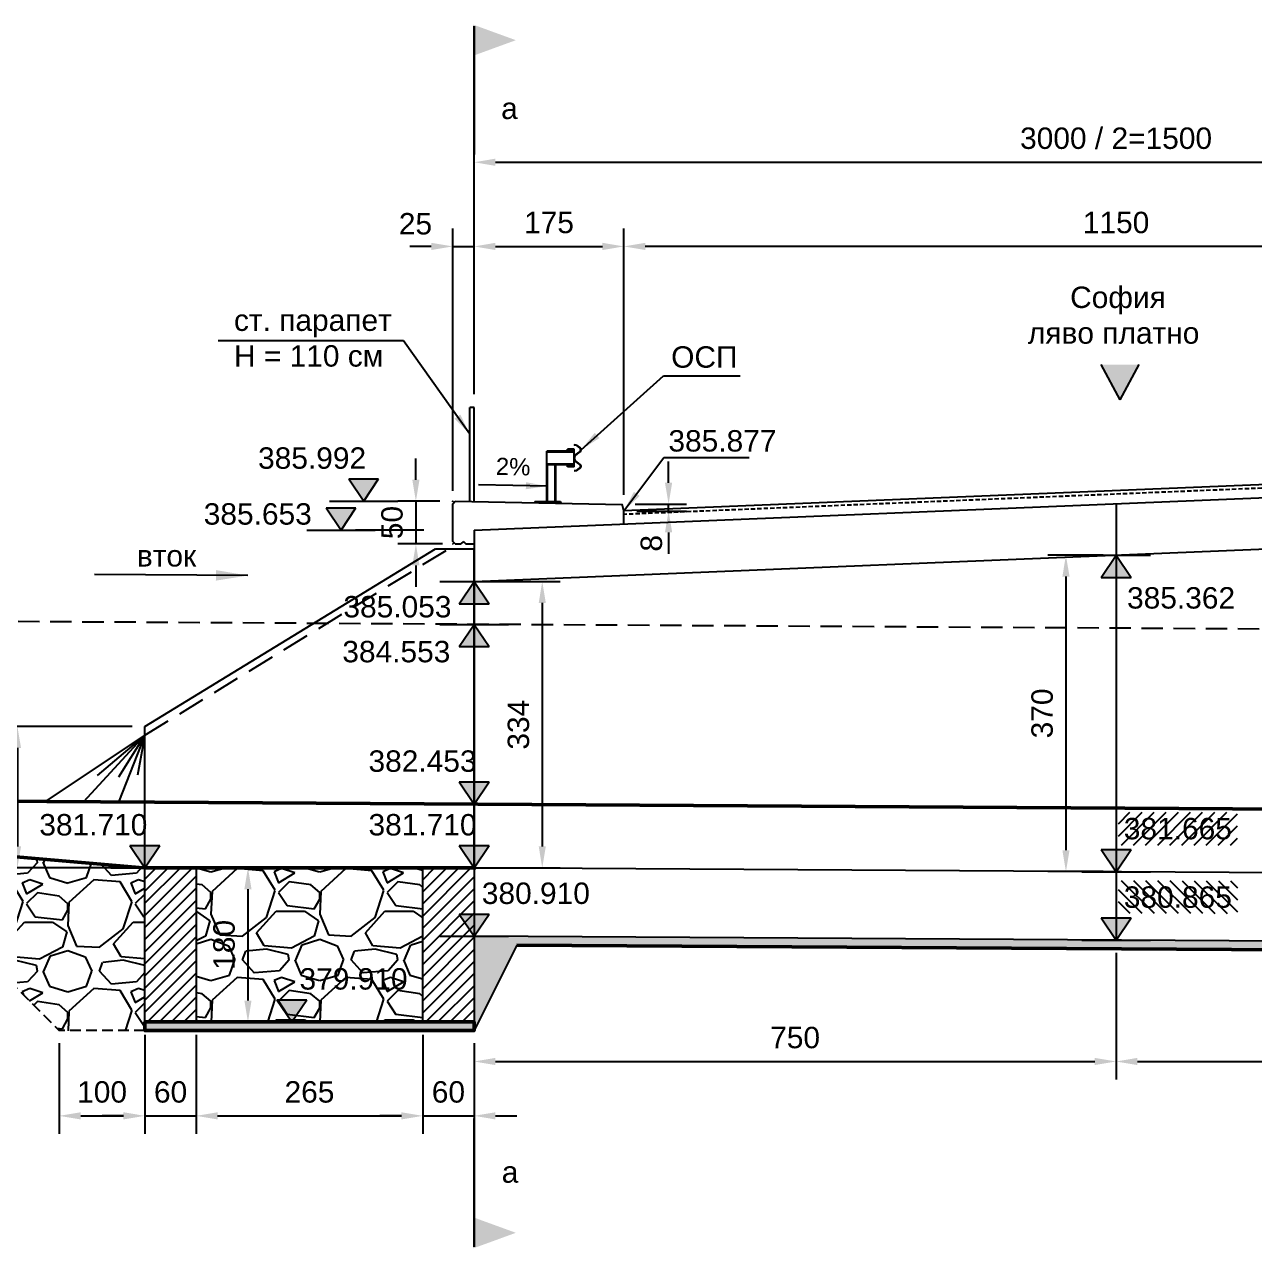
# Model space of a CAD drawing. Header units: centimetres. Extents: x 8495135 to 959133560, y 4530079 to 463453963.
# Drawn here: x 958968247 to 958969684, y 463414596 to 463416025 of the extents above; entities that cross this region are included whole.
import ezdxf
from ezdxf.enums import TextEntityAlignment as Align

# ---------------------------------------------------------------- set-up
doc = ezdxf.new("R2010")
doc.units = ezdxf.units.CM
doc.header["$LTSCALE"] = 0.1
doc.linetypes.add('DASHED', pattern=[0.75, 0.5, -0.25])
doc.linetypes.add('HIDDEN', pattern=[9.525, 6.35, -3.175])
doc.layers.add('31_VERT_ALIGNM', color=1, linetype='Continuous', lineweight=50)
for name, color, linetype in [('40_ROADWAY', 1, 'Continuous'), ('br_dimension', 1, 'Continuous'), ('br_hatch', 9, 'Continuous'), ('br_hatch_dark', 8, 'Continuous'), ('br_hatch_tumen', 8, 'Continuous'), ('br_view_yellow', 2, 'Continuous'), ('hatch', 253, 'Continuous'), ('Kustendilska voda', 12, 'Continuous'), ('Z-Z005-G-Sect', 2, 'Continuous')]:
    doc.layers.add(name, color=color, linetype=linetype)
doc.layers.get('Defpoints').off()
doc.styles.add('1-10 cm', font='arial.ttf', dxfattribs={"height": 2.5})
doc.styles.add('MM 1 to 150', font='arial.ttf', dxfattribs={"height": 37.5})
doc.styles.add('MM_ARIAL', font='arial.ttf')
doc.dimstyles.new('MM DIM 1 to 100', dxfattribs={"dimscale": 10, "dimtxt": 2.5, "dimasz": 2.5, "dimexe": 2.1, "dimexo": 1.5, "dimgap": 1.5, "dimtad": 1, "dimdec": 0, "dimdsep": 46, "dimtxsty": 'MM_ARIAL', "dimcen": 3, "dimclrd": 1, "dimclre": 1, "dimclrt": 7, "dimaunit": 2, "dimadec": 1, "dimazin": 0, "dimtp": 100, "dimtm": 3, "dimtfac": 1, "dimtdec": 0, "dimtix": 1, "dimtmove": 0, "dimatfit": 3, "dimfxl": 0, "dimtolj": 1, "dimtzin": 0, "dimarcsym": 0})
doc.dimstyles.new('MM DIM 1 to 150', dxfattribs={"dimscale": 15, "dimtxt": 2.5, "dimasz": 2.5, "dimexe": 2.1, "dimexo": 1.5, "dimgap": 1.5, "dimtad": 1, "dimdec": 0, "dimdsep": 46, "dimtxsty": 'MM_ARIAL', "dimcen": 3, "dimclrd": 1, "dimclre": 1, "dimclrt": 7, "dimaunit": 2, "dimadec": 1, "dimazin": 0, "dimtp": 100, "dimtm": 3, "dimtfac": 1, "dimtdec": 0, "dimtix": 1, "dimtmove": 0, "dimatfit": 3, "dimfxl": 0, "dimtolj": 1, "dimtzin": 0, "dimarcsym": 0})
pattern_1 = [(45, (950474957.879, 458887364.231), (-7.071067812, 7.071067812), [])]

# ---------------------------------------------------------------- blocks, each defined once
blk = doc.blocks.new('*D581')
at = {"layer": 'br_dimension', "color": 1, "linetype": 'ByBlock', "lineweight": -2, "ltscale": 3, "transparency": 16777216}
for p, q in [((958968772.1, 463415593.9), (958968772.1, 463415787.4)), ((958968947.1, 463415476.3), (958968947.1, 463415787.4)), ((958968797.1, 463415766.4), (958968922.1, 463415766.4))]:
    blk.add_line(p, q, dxfattribs=at)
at = {"layer": 'br_dimension', "color": 1, "linetype": 'ByBlock', "ltscale": 3, "transparency": 16777216}
for points in [[(958968797.1, 463415770.6), (958968797.1, 463415762.2), (958968772.1, 463415766.4)], [(958968922.1, 463415770.6), (958968922.1, 463415762.2), (958968947.1, 463415766.4)]]:
    blk.add_solid(points, dxfattribs=at)
at = {"layer": 'br_dimension', "color": 7, "linetype": 'ByBlock', "ltscale": 3, "transparency": 16777216, "insert": (958968859.6, 463415794.2), "char_height": 25, "attachment_point": 5, "style": 'MM_ARIAL'}
blk.add_mtext('\\A1;175', dxfattribs=at)
blk = doc.blocks.new('*D598')
at = {"layer": 'br_dimension', "color": 1, "linetype": 'ByBlock', "lineweight": -2, "ltscale": 3, "transparency": 16777216}
for p, q in [((958968747.1, 463415480.9), (958968747.1, 463415787.4)), ((958968772.1, 463415593.9), (958968772.1, 463415787.4)), ((958968722.1, 463415766.4), (958968697.1, 463415766.4)), ((958968747.1, 463415766.4), (958968772.1, 463415766.4)), ((958968797.1, 463415766.4), (958968822.1, 463415766.4))]:
    blk.add_line(p, q, dxfattribs=at)
at = {"layer": 'br_dimension', "color": 1, "linetype": 'ByBlock', "ltscale": 3, "transparency": 16777216}
for points in [[(958968722.1, 463415770.6), (958968722.1, 463415762.2), (958968747.1, 463415766.4)], [(958968797.1, 463415770.6), (958968797.1, 463415762.2), (958968772.1, 463415766.4)]]:
    blk.add_solid(points, dxfattribs=at)
at = {"layer": 'br_dimension', "color": 7, "linetype": 'ByBlock', "ltscale": 3, "transparency": 16777216, "insert": (958968703.6, 463415792.7), "char_height": 25, "attachment_point": 5, "style": 'MM_ARIAL'}
blk.add_mtext('\\A1;25', dxfattribs=at)
blk = doc.blocks.new('*D582')
at = {"layer": 'br_dimension', "color": 1, "linetype": 'ByBlock', "lineweight": -2, "ltscale": 3, "transparency": 16777216}
for p, q in [((958968999.3, 463415490.4), (958968999.3, 463415515.4)), ((958968960.1, 463415465.4), (958969020.3, 463415465.4)), ((958968962.1, 463415457.4), (958969020.3, 463415457.4)), ((958968999.3, 463415457.4), (958968999.3, 463415465.4)), ((958968999.3, 463415432.4), (958968999.3, 463415407.4))]:
    blk.add_line(p, q, dxfattribs=at)
at = {"layer": 'br_dimension', "color": 1, "linetype": 'ByBlock', "ltscale": 3, "transparency": 16777216}
for points in [[(958968995.1, 463415490.4), (958969003.5, 463415490.4), (958968999.3, 463415465.4)], [(958968995.1, 463415432.4), (958969003.5, 463415432.4), (958968999.3, 463415457.4)]]:
    blk.add_solid(points, dxfattribs=at)
at = {"layer": 'br_dimension', "color": 7, "linetype": 'ByBlock', "ltscale": 3, "transparency": 16777216, "insert": (958968979.3, 463415419.7), "char_height": 25, "attachment_point": 5, "rotation": 90, "style": 'MM_ARIAL'}
blk.add_mtext('\\A1;8', dxfattribs=at)
blk = doc.blocks.new('*D583')
at = {"layer": 'br_dimension', "color": 1, "linetype": 'ByBlock', "lineweight": -2, "ltscale": 3, "transparency": 16777216}
for p, q in [((958968947.1, 463415476.3), (958968947.1, 463415787.4)), ((958970097.1, 463415519.7), (958970097.1, 463415787.4)), ((958970072.1, 463415766.4), (958968972.1, 463415766.4))]:
    blk.add_line(p, q, dxfattribs=at)
at = {"layer": 'br_dimension', "color": 1, "linetype": 'ByBlock', "ltscale": 3, "transparency": 16777216}
for points in [[(958968972.1, 463415770.6), (958968972.1, 463415762.2), (958968947.1, 463415766.4)], [(958970072.1, 463415770.6), (958970072.1, 463415762.2), (958970097.1, 463415766.4)]]:
    blk.add_solid(points, dxfattribs=at)
at = {"layer": 'br_dimension', "color": 7, "linetype": 'ByBlock', "ltscale": 3, "transparency": 16777216, "insert": (958969522.1, 463415794.2), "char_height": 25, "attachment_point": 5, "style": 'MM_ARIAL'}
blk.add_mtext('\\A1;1150', dxfattribs=at)
blk = doc.blocks.new('secl')
at = {"layer": 'Z-Z005-G-Sect', "color": 7, "const_width": 0.25}
blk.add_lwpolyline([(-15, 0), (0, 0)], dxfattribs=at)
at = {"layer": 'Z-Z005-G-Sect', "color": 7}
blk.add_solid([(-15.17, -0.12), (-13.35, 4.88), (-11.53, -0.12)], dxfattribs=at)
at = {"layer": 'Z-Z005-G-Sect', "color": 7, "style": 'MM_ARIAL'}
blk.add_attdef('*', text='', height=2.5, dxfattribs=at).set_placement((-6.27, 4.2), align=Align.MIDDLE)
blk = doc.blocks.new('secr')
at = {"layer": 'Z-Z005-G-Sect', "color": 7, "const_width": 0.25}
blk.add_lwpolyline([(15, 0), (0, 0)], dxfattribs=at)
at = {"layer": 'Z-Z005-G-Sect', "color": 7}
blk.add_solid([(15.17, -0.12), (13.35, 4.88), (11.53, -0.12)], dxfattribs=at)
at = {"layer": 'Z-Z005-G-Sect', "color": 7, "style": 'MM_ARIAL'}
blk.add_attdef('*', text='', height=2.5, dxfattribs=at).set_placement((5.37, 4.13), align=Align.MIDDLE)
blk = doc.blocks.new('*U183')
at = {"ltscale": 0.5}
blk.add_hatch(color=256, dxfattribs=at).paths.add_polyline_path([(-26.2, 39), (0, 0), (26.2, 39)])
for p, q in [((-26.2, 39), (26.2, 39)), ((-26.2, 39), (0, 0)), ((0, 0), (26.2, 39)), ((-60, 0), (0, 0)), ((0, 0), (60, 0))]:
    blk.add_line(p, q, dxfattribs=at)
at = {"color": 7, "ltscale": 0.5, "style": '1-10 cm'}
blk.add_attdef('1', text='', height=37.5, dxfattribs=at).set_placement((108.2, 56.7), align=Align.CENTER)
blk = doc.blocks.new('*D592')
at = {"layer": 'br_dimension', "color": 1, "linetype": 'ByBlock', "lineweight": -2, "ltscale": 3, "transparency": 16777216}
for p, q in [((958968704.1, 463415493.9), (958968704.1, 463415518.9)), ((958968732.1, 463415468.9), (958968683.1, 463415468.9)), ((958968704.1, 463415468.9), (958968704.1, 463415418.9)), ((958968735.1, 463415418.9), (958968683.1, 463415418.9)), ((958968704.1, 463415393.9), (958968704.1, 463415368.9))]:
    blk.add_line(p, q, dxfattribs=at)
at = {"layer": 'br_dimension', "color": 1, "linetype": 'ByBlock', "ltscale": 3, "transparency": 16777216}
for points in [[(958968699.9, 463415493.9), (958968708.3, 463415493.9), (958968704.1, 463415468.9)], [(958968699.9, 463415393.9), (958968708.3, 463415393.9), (958968704.1, 463415418.9)]]:
    blk.add_solid(points, dxfattribs=at)
at = {"layer": 'br_dimension', "color": 7, "linetype": 'ByBlock', "ltscale": 3, "transparency": 16777216, "insert": (958968676.3, 463415443.9), "char_height": 25, "attachment_point": 5, "rotation": 90, "style": 'MM_ARIAL'}
blk.add_mtext('\\A1;50', dxfattribs=at)
blk = doc.blocks.new('*U226')
at = {"ltscale": 0.5}
blk.add_hatch(color=256, dxfattribs=at).paths.add_polyline_path([(-26.2, 39), (0, 0), (26.2, 39)])
for p, q in [((-26.2, 39), (26.2, 39)), ((-26.2, 39), (0, 0)), ((0, 0), (26.2, 39)), ((-60, 0), (0, 0)), ((0, 0), (60, 0))]:
    blk.add_line(p, q, dxfattribs=at)
at = {"color": 7, "ltscale": 0.5, "style": '1-10 cm'}
blk.add_attdef('1', text='', height=37.5, dxfattribs=at).set_placement((-90.4, 56.7), align=Align.CENTER)
blk = doc.blocks.new('*U236')
at = {"ltscale": 0.5}
blk.add_hatch(color=256, dxfattribs=at).paths.add_polyline_path([(-26.2, 39), (0, 0), (26.2, 39)])
for p, q in [((-26.2, 39), (26.2, 39)), ((-26.2, 39), (0, 0)), ((0, 0), (26.2, 39)), ((-60, 0), (0, 0)), ((0, 0), (60, 0))]:
    blk.add_line(p, q, dxfattribs=at)
at = {"color": 7, "ltscale": 0.5, "style": '1-10 cm'}
blk.add_attdef('1', text='', height=37.5, dxfattribs=at).set_placement((-134.4, 25.8), align=Align.CENTER)
blk = doc.blocks.new('*U346')
at = {"ltscale": 0.5}
blk.add_hatch(color=256, dxfattribs=at).paths.add_polyline_path([(-26.2, 39), (0, 0), (26.2, 39)])
for p, q in [((-26.2, 39), (26.2, 39)), ((-26.2, 39), (0, 0)), ((0, 0), (26.2, 39)), ((-60, 0), (0, 0)), ((0, 0), (60, 0))]:
    blk.add_line(p, q, dxfattribs=at)
at = {"color": 7, "ltscale": 0.5, "style": '1-10 cm'}
blk.add_attdef('1', text='', height=37.5, dxfattribs=at).set_placement((113.9, 56.7), align=Align.CENTER)
blk = doc.blocks.new('*D594')
at = {"layer": 'br_dimension', "color": 1, "linetype": 'ByBlock', "lineweight": -2, "ltscale": 3, "transparency": 16777216}
for p, q in [((958969507.1, 463415405.9), (958969442.5, 463415405.9)), ((958969463.5, 463415380.9), (958969463.5, 463415061.2)), ((958969507.1, 463415036.2), (958969442.5, 463415036.2))]:
    blk.add_line(p, q, dxfattribs=at)
at = {"layer": 'br_dimension', "color": 1, "linetype": 'ByBlock', "ltscale": 3, "transparency": 16777216}
for points in [[(958969459.4, 463415380.9), (958969467.7, 463415380.9), (958969463.5, 463415405.9)], [(958969459.4, 463415061.2), (958969467.7, 463415061.2), (958969463.5, 463415036.2)]]:
    blk.add_solid(points, dxfattribs=at)
at = {"layer": 'br_dimension', "color": 7, "linetype": 'ByBlock', "ltscale": 3, "transparency": 16777216, "insert": (958969435.8, 463415221), "char_height": 25, "attachment_point": 5, "rotation": 90, "style": 'MM_ARIAL'}
blk.add_mtext('\\A1;370', dxfattribs=at)
blk = doc.blocks.new('*D599')
at = {"layer": 'br_dimension', "color": 1, "linetype": 'ByBlock', "lineweight": -2, "ltscale": 3, "transparency": 16777216}
for p, q in [((958968787.1, 463415375), (958968872.7, 463415375)), ((958968851.7, 463415350), (958968851.7, 463415065.7)), ((958968787.1, 463415040.7), (958968872.7, 463415040.7))]:
    blk.add_line(p, q, dxfattribs=at)
at = {"layer": 'br_dimension', "color": 1, "linetype": 'ByBlock', "ltscale": 3, "transparency": 16777216}
for points in [[(958968847.6, 463415350), (958968855.9, 463415350), (958968851.7, 463415375)], [(958968847.6, 463415065.7), (958968855.9, 463415065.7), (958968851.7, 463415040.7)]]:
    blk.add_solid(points, dxfattribs=at)
at = {"layer": 'br_dimension', "color": 7, "linetype": 'ByBlock', "ltscale": 3, "transparency": 16777216, "insert": (958968824, 463415207.8), "char_height": 25, "attachment_point": 5, "rotation": 90, "style": 'MM_ARIAL'}
blk.add_mtext('\\A1;334', dxfattribs=at)
blk = doc.blocks.new('*U238')
at = {"ltscale": 0.5}
blk.add_hatch(color=256, dxfattribs=at).paths.add_polyline_path([(-26.2, 39), (0, 0), (26.2, 39)])
for p, q in [((-26.2, 39), (26.2, 39)), ((-26.2, 39), (0, 0)), ((0, 0), (26.2, 39)), ((-60, 0), (0, 0)), ((0, 0), (60, 0))]:
    blk.add_line(p, q, dxfattribs=at)
at = {"color": 7, "ltscale": 0.5, "style": '1-10 cm'}
blk.add_attdef('1', text='', height=37.5, dxfattribs=at).set_placement((-136.3, 29.5), align=Align.CENTER)
blk = doc.blocks.new('*D596')
at = {"layer": 'br_dimension', "color": 1, "linetype": 'ByBlock', "lineweight": -2, "ltscale": 3, "transparency": 16777216}
for p, q in [((958968772.1, 463415781.4), (958968772.1, 463415885.7)), ((958970272.1, 463415781.4), (958970272.1, 463415885.7)), ((958968797.1, 463415864.7), (958970247.1, 463415864.7))]:
    blk.add_line(p, q, dxfattribs=at)
at = {"layer": 'br_dimension', "color": 1, "linetype": 'ByBlock', "ltscale": 3, "transparency": 16777216}
for points in [[(958968797.1, 463415868.9), (958968797.1, 463415860.5), (958968772.1, 463415864.7)], [(958970247.1, 463415868.9), (958970247.1, 463415860.5), (958970272.1, 463415864.7)]]:
    blk.add_solid(points, dxfattribs=at)
at = {"layer": 'br_dimension', "color": 7, "linetype": 'ByBlock', "ltscale": 3, "transparency": 16777216, "insert": (958969522.1, 463415892.6), "char_height": 25, "attachment_point": 5, "style": 'MM_ARIAL'}
blk.add_mtext('\\A1;3000 / 2=1500', dxfattribs=at)
blk = doc.blocks.new('*D603')
at = {"layer": 'br_dimension', "color": 1, "linetype": 'ByBlock', "lineweight": -2, "ltscale": 3, "transparency": 16777216}
for p, q in [((958968287.5, 463414835.7), (958968287.5, 463414730)), ((958968387.5, 463414835.7), (958968387.5, 463414730)), ((958968312.5, 463414751), (958968362.5, 463414751))]:
    blk.add_line(p, q, dxfattribs=at)
at = {"layer": 'br_dimension', "color": 1, "linetype": 'ByBlock', "ltscale": 3, "transparency": 16777216}
for points in [[(958968312.5, 463414755.2), (958968312.5, 463414746.8), (958968287.5, 463414751)], [(958968362.5, 463414755.2), (958968362.5, 463414746.8), (958968387.5, 463414751)]]:
    blk.add_solid(points, dxfattribs=at)
at = {"layer": 'br_dimension', "color": 7, "linetype": 'ByBlock', "ltscale": 3, "transparency": 16777216, "insert": (958968337.5, 463414778.8), "char_height": 25, "attachment_point": 5, "style": 'MM_ARIAL'}
blk.add_mtext('\\A1;100', dxfattribs=at)
blk = doc.blocks.new('*U344')
at = {"ltscale": 0.5}
blk.add_hatch(color=256, dxfattribs=at).paths.add_polyline_path([(-26.2, 39), (0, 0), (26.2, 39)])
for p, q in [((-26.2, 39), (26.2, 39)), ((-26.2, 39), (0, 0)), ((0, 0), (26.2, 39)), ((-60, 0), (0, 0)), ((0, 0), (60, 0))]:
    blk.add_line(p, q, dxfattribs=at)
at = {"color": 7, "ltscale": 0.5, "style": '1-10 cm'}
blk.add_attdef('1', text='', height=37.5, dxfattribs=at).set_placement((-145.9, 9.7), align=Align.CENTER)
blk = doc.blocks.new('*D605')
at = {"layer": 'br_dimension', "color": 1, "linetype": 'ByBlock', "lineweight": -2, "ltscale": 3, "transparency": 16777216}
for p, q in [((958968372.5, 463415205.7), (958968217.6, 463415205.7)), ((958968238.6, 463415180.7), (958968238.6, 463415065.7)), ((958968372.5, 463415040.7), (958968217.6, 463415040.7))]:
    blk.add_line(p, q, dxfattribs=at)
at = {"layer": 'br_dimension', "color": 1, "linetype": 'ByBlock', "ltscale": 3, "transparency": 16777216}
for points in [[(958968234.5, 463415180.7), (958968242.8, 463415180.7), (958968238.6, 463415205.7)], [(958968234.5, 463415065.7), (958968242.8, 463415065.7), (958968238.6, 463415040.7)]]:
    blk.add_solid(points, dxfattribs=at)
at = {"layer": 'br_dimension', "color": 7, "linetype": 'ByBlock', "ltscale": 3, "transparency": 16777216, "insert": (958968210.9, 463415123.2), "char_height": 25, "attachment_point": 5, "rotation": 90, "style": 'MM_ARIAL'}
blk.add_mtext('\\A1;165', dxfattribs=at)
blk = doc.blocks.new('*D606')
at = {"layer": 'br_dimension', "color": 1, "linetype": 'ByBlock', "lineweight": -2, "ltscale": 3, "transparency": 16777216}
for p, q in [((958968462.5, 463415040.7), (958968528.9, 463415040.7)), ((958968507.9, 463415015.7), (958968507.9, 463414885.7)), ((958968462.5, 463414860.7), (958968528.9, 463414860.7))]:
    blk.add_line(p, q, dxfattribs=at)
at = {"layer": 'br_dimension', "color": 1, "linetype": 'ByBlock', "ltscale": 3, "transparency": 16777216}
for points in [[(958968503.7, 463415015.7), (958968512.1, 463415015.7), (958968507.9, 463415040.7)], [(958968503.7, 463414885.7), (958968512.1, 463414885.7), (958968507.9, 463414860.7)]]:
    blk.add_solid(points, dxfattribs=at)
at = {"layer": 'br_dimension', "color": 7, "linetype": 'ByBlock', "ltscale": 3, "transparency": 16777216, "insert": (958968480.1, 463414950.7), "char_height": 25, "attachment_point": 5, "rotation": 90, "style": 'MM_ARIAL'}
blk.add_mtext('\\A1;180', dxfattribs=at)
blk = doc.blocks.new('*D607')
at = {"layer": 'br_dimension', "color": 1, "linetype": 'ByBlock', "lineweight": -2, "ltscale": 3, "transparency": 16777216}
for p, q in [((958968387.5, 463414845.7), (958968387.5, 463414730)), ((958968447.5, 463414845.7), (958968447.5, 463414730)), ((958968362.5, 463414751), (958968337.5, 463414751)), ((958968387.5, 463414751), (958968447.5, 463414751)), ((958968472.5, 463414751), (958968497.5, 463414751))]:
    blk.add_line(p, q, dxfattribs=at)
at = {"layer": 'br_dimension', "color": 1, "linetype": 'ByBlock', "ltscale": 3, "transparency": 16777216}
for points in [[(958968362.5, 463414755.2), (958968362.5, 463414746.8), (958968387.5, 463414751)], [(958968472.5, 463414755.2), (958968472.5, 463414746.8), (958968447.5, 463414751)]]:
    blk.add_solid(points, dxfattribs=at)
at = {"layer": 'br_dimension', "color": 7, "linetype": 'ByBlock', "ltscale": 3, "transparency": 16777216, "insert": (958968417.5, 463414778.8), "char_height": 25, "attachment_point": 5, "style": 'MM_ARIAL'}
blk.add_mtext('\\A1;60', dxfattribs=at)
blk = doc.blocks.new('*D608')
at = {"layer": 'br_dimension', "color": 1, "linetype": 'ByBlock', "lineweight": -2, "ltscale": 3, "transparency": 16777216}
for p, q in [((958968447.5, 463414845.7), (958968447.5, 463414730)), ((958968712.1, 463414845.7), (958968712.1, 463414730)), ((958968472.5, 463414751), (958968687.1, 463414751))]:
    blk.add_line(p, q, dxfattribs=at)
at = {"layer": 'br_dimension', "color": 1, "linetype": 'ByBlock', "ltscale": 3, "transparency": 16777216}
for points in [[(958968472.5, 463414755.2), (958968472.5, 463414746.8), (958968447.5, 463414751)], [(958968687.1, 463414755.2), (958968687.1, 463414746.8), (958968712.1, 463414751)]]:
    blk.add_solid(points, dxfattribs=at)
at = {"layer": 'br_dimension', "color": 7, "linetype": 'ByBlock', "ltscale": 3, "transparency": 16777216, "insert": (958968579.8, 463414778.8), "char_height": 25, "attachment_point": 5, "style": 'MM_ARIAL'}
blk.add_mtext('\\A1;265', dxfattribs=at)
blk = doc.blocks.new('*D597')
at = {"layer": 'br_dimension', "color": 1, "linetype": 'ByBlock', "lineweight": -2, "ltscale": 3, "transparency": 16777216}
for p, q in [((958968712.1, 463414845.7), (958968712.1, 463414730)), ((958968772.1, 463414835.7), (958968772.1, 463414730)), ((958968687.1, 463414751), (958968662.1, 463414751)), ((958968712.1, 463414751), (958968772.1, 463414751)), ((958968797.1, 463414751), (958968822.1, 463414751))]:
    blk.add_line(p, q, dxfattribs=at)
at = {"layer": 'br_dimension', "color": 1, "linetype": 'ByBlock', "ltscale": 3, "transparency": 16777216}
for points in [[(958968687.1, 463414755.2), (958968687.1, 463414746.8), (958968712.1, 463414751)], [(958968797.1, 463414755.2), (958968797.1, 463414746.8), (958968772.1, 463414751)]]:
    blk.add_solid(points, dxfattribs=at)
at = {"layer": 'br_dimension', "color": 7, "linetype": 'ByBlock', "ltscale": 3, "transparency": 16777216, "insert": (958968742.1, 463414778.8), "char_height": 25, "attachment_point": 5, "style": 'MM_ARIAL'}
blk.add_mtext('\\A1;60', dxfattribs=at)
blk = doc.blocks.new('*D615')
at = {"layer": 'br_hatch_tumen', "color": 1, "lineweight": -2, "transparency": 16777216}
for p, q in [((958969522.1, 463414941.2), (958969522.1, 463414793.5)), ((958968772.1, 463414835.7), (958968772.1, 463414793.5)), ((958968797.1, 463414814.5), (958969497.1, 463414814.5))]:
    blk.add_line(p, q, dxfattribs=at)
at = {"layer": 'br_hatch_tumen', "color": 1, "transparency": 16777216}
for points in [[(958968797.1, 463414818.7), (958968797.1, 463414810.3), (958968772.1, 463414814.5)], [(958969497.1, 463414818.7), (958969497.1, 463414810.3), (958969522.1, 463414814.5)]]:
    blk.add_solid(points, dxfattribs=at)
at = {"layer": 'br_hatch_tumen', "color": 7, "transparency": 16777216, "insert": (958969147.1, 463414842.3), "char_height": 25, "attachment_point": 5, "style": 'MM_ARIAL'}
blk.add_mtext('\\A1;750', dxfattribs=at)
blk = doc.blocks.new('*D616')
at = {"layer": 'br_hatch_tumen', "color": 1, "lineweight": -2, "transparency": 16777216}
for p, q in [((958969522.1, 463414941.2), (958969522.1, 463414793.5)), ((958970272.1, 463414936.6), (958970272.1, 463414793.5)), ((958969547.1, 463414814.5), (958970247.1, 463414814.5))]:
    blk.add_line(p, q, dxfattribs=at)
at = {"layer": 'br_hatch_tumen', "color": 1, "transparency": 16777216}
for points in [[(958969547.1, 463414818.7), (958969547.1, 463414810.3), (958969522.1, 463414814.5)], [(958970247.1, 463414818.7), (958970247.1, 463414810.3), (958970272.1, 463414814.5)]]:
    blk.add_solid(points, dxfattribs=at)
at = {"layer": 'br_hatch_tumen', "color": 7, "transparency": 16777216, "insert": (958969897.1, 463414842.3), "char_height": 25, "attachment_point": 5, "style": 'MM_ARIAL'}
blk.add_mtext('\\A1;750', dxfattribs=at)

msp = doc.modelspace()

# ---------------------------------------------------------------- hatches: boundary and pattern name
at = {"layer": 'br_hatch', "ltscale": 0.5}
h = msp.add_hatch(color=256, dxfattribs=at)
h.dxf.hatch_style = 1
h.paths.add_polyline_path([(958969549.25, 463415628.38), (958969504.49, 463415628.38), (958969526.87, 463415587.38)])
at = {"layer": 'br_hatch'}
h = msp.add_hatch(dxfattribs=at)
h.set_pattern_fill('_USER', color=256, scale=10, angle=45, style=2, pattern_type=0)
h.set_pattern_definition([(45, (950474955.879, 458887364.231), (-7.071067812, 7.071067812), [])])
h.paths.add_polyline_path([(958969524.78, 463415067.17), (958969663.8, 463415067.17), (958969663.8, 463415105.48), (958969524.78, 463415105.48)])
h = msp.add_hatch(dxfattribs=at)
h.set_pattern_fill('GRAVEL', color=256, scale=5, style=2)
h.set_pattern_definition([(228.0127875, (950461166.149, 458865271.246), (-1016.00000008, -1142.999999929), [17.086072, -1691.524182]), (184.969741, (950461154.7187, 458865258.546), (1523.999999397, 127.000007235), [29.320236, -2902.7024447]), (132.5104471, (950461125.509, 458865256.006), (1270.0000005364, -1396.999999512), [20.674076, -2046.7361397]), (267.273689, (950461075.9787, 458865224.256), (127.000000266, 2539.9999999867), [26.700226, -2643.3218713]), (292.83365418, (950461074.7087, 458865197.586), (-635.000000053, 1523.9999999778), [26.181685, -2591.9903873]), (357.273689, (950461084.8687, 458865173.456), (-2539.9999999867, 127.000000266), [26.700226, -2643.3218713]), (37.69424047, (950461111.5387, 458865172.186), (-1650.9999999268, -1270.000000095), [35.309683, -3495.6557657]), (72.25532837, (950461139.4787, 458865193.776), (889.000000239, 2793.999999924), [33.335976, -3300.2628301]), (121.42956562, (950461149.6387, 458865225.526), (-1016.000000144, 1650.9999999113), [26.79065, -2652.277285]), (175.2363583, (950461135.669, 458865248.386), (1396.99999998, -127.00000022), [30.585664, -1498.6968475]), (222.3974378, (950461105.1887, 458865250.926), (-1523.9999999512, -1397.0000000532), [39.553896, -3915.8386256]), (138.81407483, (950461201.709, 458865222.986), (-888.999999947, 762.000000062), [13.500227, -1336.5282912]), (171.4692344, (950461191.5487, 458865231.876), (1651.0000000445, -253.999999712), [25.684099, -2542.7319499]), (225, (950461166.15, 458865235.69), (-2e-14, -127), [17.960467, -161.6446554]), (203.19859051, (950461157.259, 458865250.926), (635.000000017, 253.999999955), [9.672066, -957.5311184]), (291.8014095, (950461148.369, 458865247.116), (-127.000000027, 380.99999999), [13.678281, -670.2376495]), (30.96375653, (950461153.449, 458865234.416), (381.00000001, 253.999999986), [22.215983, -718.3149076]), (161.5650512, (950461172.5, 458865245.846), (254, -126.99999999), [16.064357, -385.5449058]), (16.38954033, (950461074.709, 458865247.116), (1270, 381), [22.5044, -2227.9413336]), (70.34617594, (950461096.299, 458865253.466), (-508.0000000465, -1396.9999999835), [18.879947, -1869.1107839]), (293.19859051, (950461172.499, 458865271.246), (-253.999999956, 635.000000018), [19.344005, -947.8591794]), (343.61045967, (950461180.119, 458865253.466), (-1270.0000000266, 380.999999911), [22.5044, -2227.9413336]), (339.44395478, (950461074.709, 458865168.376), (-635, 254), [21.70176, -1063.3867157]), (294.7751406, (950461095.029, 458865160.756), (-635.000000756, 1396.999999656), [18.183606, -1800.179669]), (66.80140949, (950461173.769, 458865144.246), (253.99999996, 635.000000016), [19.344005, -947.8591794]), (17.35402464, (950461181.389, 458865162.026), (-1650.999999967, -508.0000001066), [21.289137, -2107.618799]), (69.44395478, (950461111.539, 458865144.246), (-254.000000004, -634.999999998), [10.85088, -1074.2375957]), (101.30993247, (950461166.149, 458865144.246), (-127, 508), [6.47573, -641.0997482]), (165.96375653, (950461164.88, 458865150.596), (381, -127), [26.181685, -497.4527295]), (186.00900596, (950461139.479, 458865156.946), (1269.9999999933, 127.0000000665), [24.26335, -2402.0682432]), (303.69006753, (950461153.45, 458865222.986), (-127.00000002, 253.99999999), [18.316194, -439.588818]), (353.15722659, (950461163.6087, 458865207.746), (2159.0000000133, -253.999999887), [31.977838, -3165.8004533]), (60.9453959, (950461195.359, 458865203.936), (-508.000000014, -888.999999992), [13.075412, -1294.4696159]), (90, (950461201.71, 458865215.37), (-127, 127), [7.62, -119.38]), (120.25643716, (950461136.939, 458865160.756), (507.999999938, -889.0000000355), [17.643348, -1746.6970387]), (48.0127875, (950461128.049, 458865175.996), (1016.000000084, 1142.9999999255), [34.172144, -1674.43811]), (0, (950461150.91, 458865201.4), (127, 127), [33.02, -93.98]), (325.3048465, (950461183.929, 458865201.396), (1270.000000481, -888.999999313), [20.080478, -1987.9658362]), (254.0546041, (950461200.439, 458865189.966), (-126.99999999, -508.000000002), [18.491454, -906.082502]), (207.64597536, (950461195.3587, 458865172.186), (-2413.0000000887, -1269.9999998315), [30.107255, -2980.6232211]), (175.42607874, (950461168.6887, 458865158.216), (-1651, 127), [31.851473, -3153.2923228])])
h.paths.add_polyline_path([(958968070.28, 463415067.76), (958968387.54, 463415040.67), (958968387.54, 463414850.49), (958968287.54, 463414850.49)])
h.paths.add_polyline_path([(958968080.6, 463415079.66), (958968071.76, 463415079.75), (958968068.38, 463415079.79)])
h = msp.add_hatch(dxfattribs=at)
h.set_pattern_fill('_USER,_I', color=256, scale=10, angle=45, style=2, pattern_type=0)
h.set_pattern_definition(pattern_1)
h.paths.add_polyline_path([(958968447.54, 463415040.67), (958968387.54, 463415040.67), (958968387.54, 463414860.67), (958968447.54, 463414860.67)])
h = msp.add_hatch(dxfattribs=at)
h.set_pattern_fill('GRAVEL', color=256, scale=5, style=2)
h.set_pattern_definition([(228.0127875, (950475049.319, 458887509.231), (-1016.00000008, -1142.999999929), [17.086072, -1691.524182]), (184.969741, (950475037.8895, 458887496.531), (1523.999999397, 127.000007235), [29.320236, -2902.7024447]), (132.5104471, (950475008.6795, 458887493.991), (1270.0000005364, -1396.999999512), [20.674076, -2046.7361397]), (267.273689, (950474959.1495, 458887462.241), (127.000000266, 2539.9999999867), [26.700226, -2643.3218713]), (292.83365418, (950474957.8795, 458887435.571), (-635.000000053, 1523.9999999778), [26.181685, -2591.9903873]), (357.273689, (950474968.0395, 458887411.441), (-2539.9999999867, 127.000000266), [26.700226, -2643.3218713]), (37.69424047, (950474994.7095, 458887410.171), (-1650.9999999268, -1270.000000095), [35.309683, -3495.6557657]), (72.25532837, (950475022.6495, 458887431.761), (889.000000239, 2793.999999924), [33.335976, -3300.2628301]), (121.42956562, (950475032.8095, 458887463.511), (-1016.000000144, 1650.9999999113), [26.79065, -2652.277285]), (175.2363583, (950475018.839, 458887486.371), (1396.99999998, -127.00000022), [30.585664, -1498.6968475]), (222.3974378, (950474988.3595, 458887488.911), (-1523.9999999512, -1397.0000000532), [39.553896, -3915.8386256]), (138.81407483, (950475084.88, 458887460.971), (-888.999999947, 762.000000062), [13.500227, -1336.5282912]), (171.4692344, (950475074.7195, 458887469.861), (1651.0000000445, -253.999999712), [25.684099, -2542.7319499]), (225, (950475049.32, 458887473.67), (-2e-14, -127), [17.960467, -161.6446554]), (203.19859051, (950475040.43, 458887488.911), (635.000000017, 253.999999955), [9.672066, -957.5311184]), (291.8014095, (950475031.54, 458887485.1), (-127.000000027, 380.99999999), [13.678281, -670.2376495]), (30.96375653, (950475036.62, 458887472.401), (381.00000001, 253.999999986), [22.215983, -718.3149076]), (161.5650512, (950475055.67, 458887483.83), (254, -126.99999999), [16.064357, -385.5449058]), (16.38954033, (950474957.8795, 458887485.101), (1270, 381), [22.5044, -2227.9413336]), (70.34617594, (950474979.4695, 458887491.451), (-508.0000000465, -1396.9999999835), [18.879947, -1869.1107839]), (293.19859051, (950475055.67, 458887509.231), (-253.999999956, 635.000000018), [19.344005, -947.8591794]), (343.61045967, (950475063.2895, 458887491.451), (-1270.0000000266, 380.999999911), [22.5044, -2227.9413336]), (339.44395478, (950474957.88, 458887406.361), (-635, 254), [21.70176, -1063.3867157]), (294.7751406, (950474978.1995, 458887398.741), (-635.000000756, 1396.999999656), [18.183606, -1800.179669]), (66.80140949, (950475056.94, 458887382.231), (253.99999996, 635.000000016), [19.344005, -947.8591794]), (17.35402464, (950475064.5595, 458887400.011), (-1650.999999967, -508.0000001066), [21.289137, -2107.618799]), (69.44395478, (950474994.71, 458887382.231), (-254.000000004, -634.999999998), [10.85088, -1074.2375957]), (101.30993247, (950475049.32, 458887382.23), (-127, 508), [6.47573, -641.0997482]), (165.96375653, (950475048.05, 458887388.58), (381, -127), [26.181685, -497.4527295]), (186.00900596, (950475022.6495, 458887394.931), (1269.9999999933, 127.0000000665), [24.26335, -2402.0682432]), (303.69006753, (950475036.62, 458887460.97), (-127.00000002, 253.99999999), [18.316194, -439.588818]), (353.15722659, (950475046.7795, 458887445.731), (2159.0000000133, -253.999999887), [31.977838, -3165.8004533]), (60.9453959, (950475078.53, 458887441.921), (-508.000000014, -888.999999992), [13.075412, -1294.4696159]), (90, (950475084.88, 458887453.35), (-127, 127), [7.62, -119.38]), (120.25643716, (950475020.1095, 458887398.741), (507.999999938, -889.0000000355), [17.643348, -1746.6970387]), (48.0127875, (950475011.219, 458887413.981), (1016.000000084, 1142.9999999255), [34.172144, -1674.43811]), (0, (950475034.08, 458887439.38), (127, 127), [33.02, -93.98]), (325.3048465, (950475067.0995, 458887439.381), (1270.000000481, -888.999999313), [20.080478, -1987.9658362]), (254.0546041, (950475083.61, 458887427.951), (-126.99999999, -508.000000002), [18.491454, -906.082502]), (207.64597536, (950475078.5295, 458887410.171), (-2413.0000000887, -1269.9999998315), [30.107255, -2980.6232211]), (175.42607874, (950475051.8595, 458887396.201), (-1651, 127), [31.851473, -3153.2923228])])
h.paths.add_polyline_path([(958968447.54, 463415040.67), (958968712.12, 463415040.67), (958968712.12, 463414860.67), (958968447.54, 463414860.67)])
h = msp.add_hatch(dxfattribs=at)
h.set_pattern_fill('_USER,_I', color=256, scale=10, angle=45, style=2, pattern_type=0)
h.set_pattern_definition(pattern_1)
h.paths.add_polyline_path([(958968772.12, 463415040.67), (958968772.12, 463415040.67), (958968712.12, 463415040.67), (958968712.12, 463414860.67), (958968772.12, 463414860.67)])
h = msp.add_hatch(dxfattribs=at)
h.set_pattern_fill('_USER,_I', color=256, scale=10, angle=135, style=2, pattern_type=0)
h.set_pattern_definition([(135, (950474955.879, 458887364.231), (-7.071067812, -7.071067812), [])])
h.paths.add_polyline_path([(958969524.78, 463414987.17), (958969663.8, 463414987.17), (958969663.8, 463415025.48), (958969524.78, 463415025.48)])
h = msp.add_hatch(color=256, dxfattribs=at)
h.dxf.hatch_style = 1
h.paths.add_polyline_path([(958970272.12, 463414951.67), (958968772.12, 463414960.67), (958968772.12, 463414950.67), (958970272.12, 463414941.67)])
h.paths.add_polyline_path([(958971772.12, 463414942.67), (958970272.12, 463414951.67), (958970272.12, 463414941.67), (958971772.12, 463414932.67)])
h = msp.add_hatch(color=256, dxfattribs=at)
h.dxf.hatch_style = 1
h.paths.add_polyline_path([(958968821.98, 463414950.38), (958968772.12, 463414950.67), (958968772.12, 463414960.67), (958968772.12, 463414960.1), (958968772.12, 463414869.71), (958968781.64, 463414869.71)])
h.paths.add_polyline_path([(958968781.64, 463414869.71), (958968772.12, 463414869.71), (958968772.12, 463414860.67), (958968772.12, 463414850.67)])
h = msp.add_hatch(color=256, dxfattribs=at)
h.dxf.hatch_style = 1
h.paths.add_polyline_path([(958968387.54, 463414860.67), (958968387.54, 463414850.67), (958968772.12, 463414850.67), (958968772.12, 463414860.67)])

# ---------------------------------------------------------------- linework, layer by layer
at = {"layer": '31_VERT_ALIGNM'}
for p, q in [((958973514.27, 463415086.55), (958967420.12, 463415123.12)), ((958968385.54, 463415040.67), (958967420.12, 463415123.12)), ((958968774.12, 463415040.67), (958968387.54, 463415040.67)), ((958971721.98, 463414932.95), (958968821.97, 463414950.37))]:
    msp.add_line(p, q, dxfattribs=at)
msp.add_lwpolyline([(958968387.54, 463414860.67), (958968387.54, 463414850.67), (958968772.12, 463414850.67), (958968772.12, 463414860.67), (958968387.54, 463414860.67)], dxfattribs=at)
at = {"layer": '40_ROADWAY'}
msp.add_line((958970097.12, 463415504.69), (958968947.12, 463415457.43), dxfattribs=at)
at = {"layer": '40_ROADWAY', "linetype": 'DASHED', "ltscale": 100}
msp.add_line((958970097.12, 463415500.69), (958968947.12, 463415453.43), dxfattribs=at)
at = {"layer": 'br_dimension'}
for p, q in [((958968387.54, 463415195.67), (958968271.08, 463415118.02)), ((958968821.98, 463414950.38), (958968772.12, 463414850.67))]:
    msp.add_line(p, q, dxfattribs=at)
at = {"layer": 'br_hatch', "ltscale": 0.5}
for q in [(958969504.49, 463415628.38), (958969549.25, 463415628.38)]:
    msp.add_line((958969526.87, 463415587.38), q, dxfattribs=at)
at = {"layer": 'br_hatch'}
for q in [(958968315.98, 463415117.75), (958968331.93, 463415148.56), (958968356.57, 463415146.73), (958968356.65, 463415117.51), (958968378.69, 463415148.88)]:
    msp.add_line((958968387.54, 463415195.67), q, dxfattribs=at)
at = {"layer": 'br_hatch_dark'}
for p, q in [((958968767.12, 463415468.38), (958968767.12, 463415578.38)), ((958968772.12, 463415578.38), (958968767.12, 463415578.38)), ((958968772.12, 463415468.38), (958968772.12, 463415578.38))]:
    msp.add_line(p, q, dxfattribs=at)
at = {"layer": 'br_hatch_dark', "linetype": 'HIDDEN', "ltscale": 50}
msp.add_line((958968387.54, 463415195.67), (958968742.12, 463415413.06), dxfattribs=at)
at = {"layer": 'br_hatch_dark', "linetype": 'DASHED', "ltscale": 250}
for p, q in [((958968070.28, 463415067.76), (958968287.54, 463414850.49)), ((958968387.54, 463414850.67), (958968287.54, 463414850.67))]:
    msp.add_line(p, q, dxfattribs=at)
at = {"layer": 'br_hatch_tumen'}
for p, q in [((958968713.37, 463415435.01), (958968633.64, 463415435.01)), ((958968770.12, 463415040.67), (958968710.12, 463415040.67))]:
    msp.add_line(p, q, dxfattribs=at)
for points in [[(958968747.12, 463415468.04), (958968747.12, 463415468.93), (958968747.82, 463415468.91)], [(958968747.12, 463415419.26), (958968747.12, 463415418.88), (958968747.75, 463415418.88)]]:
    msp.add_lwpolyline(points, dxfattribs=at)
at = {"layer": 'br_view_yellow'}
for p, q in [((958968772.12, 463415435.01), (958970097.12, 463415489.65)), ((958968747.12, 463415465.93), (958968750.12, 463415468.87)), ((958968750.12, 463415468.87), (958968945.11, 463415464.97)), ((958968747.12, 463415421.88), (958968747.12, 463415465.93)), ((958968947.12, 463415457.43), (958968945.11, 463415465.47)), ((958968947.12, 463415442.22), (958968947.12, 463415457.43)), ((958969522.12, 463415465.93), (958969522.12, 463414956.17)), ((958968772.12, 463415435.01), (958968772.12, 463414950.67)), ((958968772.12, 463415375.01), (958970097.12, 463415429.65)), ((958968387.54, 463415205.67), (958968727.12, 463415413.06)), ((958968727.12, 463415413.06), (958968772.12, 463415413.06)), ((958968750.12, 463415418.88), (958968747.12, 463415421.88)), ((958968750.12, 463415418.88), (958968756.62, 463415418.88)), ((958968762.62, 463415418.88), (958968772.12, 463415418.88)), ((958968772.12, 463415040.67), (958968772.12, 463415413.06)), ((958968387.54, 463415040.67), (958968387.54, 463415205.67)), ((958971772.12, 463415022.67), (958968772.12, 463415040.67)), ((958971772.12, 463414942.67), (958968772.12, 463414960.67))]:
    msp.add_line(p, q, dxfattribs=at)
at = {"layer": 'br_view_yellow', "linetype": 'ByBlock', "ltscale": 3}
for q in [(958968756.62, 463415418.88), (958968762.62, 463415418.88)]:
    msp.add_line((958968759.62, 463415421.88), q, dxfattribs=at)
at = {"layer": 'br_view_yellow'}
for points in [[(958968447.54, 463415040.67), (958968447.54, 463414860.67), (958968387.54, 463414860.67), (958968387.54, 463415040.67), (958968447.54, 463415040.67)], [(958968772.12, 463415040.67), (958968772.12, 463414860.67), (958968712.12, 463414860.67), (958968712.12, 463415040.67), (958968772.12, 463415040.67)]]:
    msp.add_lwpolyline(points, dxfattribs=at)
at = {"layer": 'hatch'}
for p, q in [((958968857.12, 463415468.69), (958968857.12, 463415527.3)), ((958968889.12, 463415527.3), (958968857.12, 463415527.3)), ((958968857.12, 463415526.5), (958968889.12, 463415526.5)), ((958968881.12, 463415527.3), (958968881.12, 463415529.8)), ((958968889.12, 463415529.8), (958968881.12, 463415529.8)), ((958968891.72, 463415534.2), (958968889.12, 463415534.6)), ((958968889.12, 463415534.6), (958968889.12, 463415534.2)), ((958968891.57, 463415533.82), (958968889.12, 463415534.2)), ((958968889.12, 463415508.8), (958968889.12, 463415529.8)), ((958968895.68, 463415527.03), (958968890.27, 463415523.06)), ((958968895.91, 463415526.7), (958968890.5, 463415522.74)), ((958968891.57, 463415533.82), (958968895.68, 463415530.97)), ((958968891.72, 463415534.2), (958968895.91, 463415531.3)), ((958968889.12, 463415512.1), (958968857.12, 463415512.1)), ((958968889.12, 463415520.8), (958968889.12, 463415519.3)), ((958968889.12, 463415517.8), (958968889.12, 463415519.3)), ((958968889.52, 463415520.8), (958968889.52, 463415519.3)), ((958968889.52, 463415517.8), (958968889.52, 463415519.3)), ((958968895.68, 463415511.57), (958968890.27, 463415515.54)), ((958968895.91, 463415511.9), (958968890.5, 463415515.86)), ((958968889.12, 463415511.3), (958968857.12, 463415511.3)), ((958968857.92, 463415468.69), (958968857.92, 463415511.3)), ((958968866.32, 463415511.3), (958968866.32, 463415468.69)), ((958968867.12, 463415511.3), (958968867.12, 463415468.69)), ((958968867.12, 463415504), (958968867.12, 463415504.4)), ((958968881.12, 463415508.8), (958968881.12, 463415511.3)), ((958968889.12, 463415508.8), (958968881.12, 463415508.8)), ((958968891.57, 463415504.78), (958968889.12, 463415504.4)), ((958968891.72, 463415504.4), (958968889.12, 463415504)), ((958968891.57, 463415504.78), (958968895.68, 463415507.63)), ((958968891.72, 463415504.4), (958968895.91, 463415507.3)), ((958968843.12, 463415468.69), (958968873.12, 463415468.69)), ((958968843.12, 463415468.69), (958968843.12, 463415467.69)), ((958968873.12, 463415468.69), (958968873.12, 463415467.69)), ((958968843.12, 463415467.69), (958968842.41, 463415466.98)), ((958968843.12, 463415467.69), (958968873.12, 463415467.69)), ((958968873.12, 463415467.69), (958968874.47, 463415466.34))]:
    msp.add_line(p, q, dxfattribs=at)
for centre, radius, start, end in [((958968894.32, 463415529), 2.4, 304.64404, 55.35596), ((958968894.32, 463415529), 2.8, 304.64404, 55.35596), ((958968891.92, 463415520.8), 2.8, 126.20431, 180), ((958968891.92, 463415517.8), 2.8, 180, 233.79569), ((958968891.92, 463415520.8), 2.4, 126.20558, 180), ((958968891.92, 463415517.8), 2.4, 180, 233.79442), ((958968894.32, 463415509.6), 2.4, 304.64404, 55.35596), ((958968894.32, 463415509.6), 2.8, 304.64404, 55.35596)]:
    msp.add_arc(centre, radius, start, end, dxfattribs=at)
at = {"layer": 'Kustendilska voda', "color": 1, "linetype": 'DASHED', "ltscale": 500}
msp.add_line((958973514.27, 463415296.55), (958967420.12, 463415333.12), dxfattribs=at)

# ---------------------------------------------------------------- block references
at = {"layer": 'br_dimension', "ltscale": 0.5, "xscale": 0.666667, "yscale": 0.666667, "zscale": 0.666667, "rotation": 3.101571329105025e-05}
for name, p, values in [('*U226', (958968643.1, 463415468.93), {'1': '385.992'}), ('*U344', (958968616.65, 463415435.01), {'1': '385.653'}), ('*U226', (958968772.12, 463415115.01), {'1': '382.453'}), ('*U226', (958968387.54, 463415040.67), {'1': '381.710'}), ('*U226', (958968772.12, 463415040.67), {'1': '381.710'}), ('*U183', (958969522.12, 463415036.17), {'1': '381.665'}), ('*U183', (958968772.12, 463414960.67), {'1': '380.910'}), ('*U183', (958969522.12, 463414956.17), {'1': '380.865'}), ('*U183', (958968559.12, 463414860.67), {'1': '379.910'})]:
    msp.add_blockref(name, p, dxfattribs=at).add_auto_attribs(values)
at = {"layer": 'br_dimension', "ltscale": 0.5}
ref = msp.add_blockref('*U346', (958969522.12, 463415405.93), dxfattribs=dict(at, xscale=-0.666667, yscale=0.6666669999999999, zscale=0.666667, rotation=180.0000310162471))
ref.add_attrib('1', '385.362', dxfattribs={"layer": '0', "color": 7, "ltscale": 0.5, "height": 25, "rotation": 0.00003, "style": '1-10 cm'}).set_placement((958969598.02, 463415343.45), align=Align.CENTER)
ref = msp.add_blockref('*U236', (958968772.12, 463415375.01), dxfattribs=dict(at, xscale=-0.666667, yscale=0.6666669999999999, zscale=0.666667, rotation=180.0000310162471))
ref.add_attrib('1', '385.053', dxfattribs={"layer": '0', "color": 7, "ltscale": 0.5, "height": 25, "rotation": 0.00003, "style": '1-10 cm'}).set_placement((958968682.54, 463415333.14), align=Align.CENTER)
ref = msp.add_blockref('*U238', (958968772.12, 463415325.01), dxfattribs=dict(at, xscale=-0.666667, yscale=0.6666669999999999, zscale=0.666667, rotation=180.0000310162471))
ref.add_attrib('1', '384.553', dxfattribs={"layer": '0', "color": 7, "ltscale": 0.5, "height": 25, "rotation": 0.00003, "style": '1-10 cm'}).set_placement((958968681.25, 463415280.71), align=Align.CENTER)
at = {"layer": 'Defpoints'}
ref = msp.add_blockref('secr', (958968772.12, 463415873.75), dxfattribs=dict(at, xscale=-10.00005, yscale=10.00005, zscale=10.00005, rotation=270))
ref.add_attrib('*', 'a', dxfattribs={"layer": 'Z-Z005-G-Sect', "color": 7, "height": 25, "style": 'MM_ARIAL'}).set_placement((958968813.42, 463415927.5), align=Align.MIDDLE)
ref = msp.add_blockref('secl', (958968772.12, 463414747.91), dxfattribs=dict(at, xscale=-10.00005, yscale=10.00005, zscale=10.00005, rotation=270))
ref.add_attrib('*', 'a', dxfattribs={"layer": 'Z-Z005-G-Sect', "color": 7, "height": 25, "style": 'MM_ARIAL'}).set_placement((958968814.12, 463414685.23), align=Align.MIDDLE)

# ---------------------------------------------------------------- texts
at = {"layer": 'br_hatch', "insert": (958969331.57, 463415719.49), "char_height": 25, "width": 305.0046, "attachment_point": 1, "style": 'MM 1 to 150'}
msp.add_mtext('\\pi136.85;София \\P\\pi87.469;ляво платно', dxfattribs=at)
at = {"layer": 'br_view_yellow', "linetype": 'ByBlock', "ltscale": 3, "style": 'MM 1 to 150'}
msp.add_text('385.877', height=25, dxfattribs=at).set_placement((958968999.11, 463415526.83))
at = {"layer": 'br_view_yellow', "attachment_point": 1, "style": 'MM 1 to 150'}
for s, insert, char_height, width in [('ст. парапет\\PH = 110 см', (958968491.59, 463415692.72), 25.0001, 184.3802), ('ОСП ', (958969002.33, 463415649.76), 25, 193.93), ('вток ', (958968378.13, 463415417.55), 25, 193.93)]:
    msp.add_mtext(s, dxfattribs=dict(at, insert=insert, char_height=char_height, width=width))
at = {"layer": 'br_view_yellow', "insert": (958968797.75, 463415519.66), "char_height": 20, "width": 79.8402, "attachment_point": 1, "rotation": 358.85424, "style": 'MM 1 to 150'}
msp.add_mtext('2%', dxfattribs=at)

# ---------------------------------------------------------------- dimensions: what is measured, and where the dimension line sits
at = {"layer": 'br_dimension', "linetype": 'ByBlock', "ltscale": 3}
dim = msp.add_linear_dim(base=(958970272.12, 463415864.71), p1=(958968772.12, 463415766.41), p2=(958970272.12, 463415766.41), text='3000 / 2=<>', dimstyle='MM DIM 1 to 100', dxfattribs=at)
dim.commit()
dim.dimension.update_dxf_attribs({"geometry": '*D596', "text_midpoint": (958969522.12, 463415892.65)})
dim = msp.add_linear_dim(base=(958968772.12, 463415766.41), p1=(958968747.12, 463415465.93), p2=(958968772.12, 463415578.88), dimstyle='MM DIM 1 to 100', override={"dimtmove": 2}, dxfattribs=at)
dim.commit()
dim.dimension.update_dxf_attribs({"geometry": '*D598', "text_midpoint": (958968703.56, 463415792.69), "dimtype": 160})
for base, p1, p2, picture, middle in [((958968947.12, 463415766.41), (958968772.12, 463415578.88), (958968947.12, 463415461.34), '*D581', (958968859.62, 463415794.17)), ((958968947.12, 463415766.41), (958970097.12, 463415504.69), (958968947.12, 463415461.34), '*D583', (958969522.12, 463415794.17)), ((958968387.54, 463414751), (958968287.54, 463414850.67), (958968387.54, 463414850.67), '*D603', (958968337.54, 463414778.77)), ((958968447.54, 463414751), (958968387.54, 463414860.67), (958968447.54, 463414860.67), '*D607', (958968417.54, 463414778.77)), ((958968712.12, 463414751), (958968447.54, 463414860.67), (958968712.12, 463414860.67), '*D608', (958968579.83, 463414778.77)), ((958968772.12, 463414751), (958968712.12, 463414860.67), (958968772.12, 463414850.67), '*D597', (958968742.12, 463414778.77))]:
    dim = msp.add_linear_dim(base=base, p1=p1, p2=p2, dimstyle='MM DIM 1 to 100', dxfattribs=at)
    dim.commit()
    dim.dimension.update_dxf_attribs({"geometry": picture, "text_midpoint": middle})
for base, p1, p2, picture, middle in [((958968704.1, 463415418.93), (958968747.12, 463415468.93), (958968750.12, 463415418.93), '*D592', (958968676.34, 463415443.93)), ((958969463.54, 463415036.17), (958969522.12, 463415405.93), (958969522.12, 463415036.17), '*D594', (958969435.77, 463415221.05)), ((958968851.73, 463415040.67), (958968772.12, 463415375.01), (958968772.12, 463415040.67), '*D599', (958968823.96, 463415207.84)), ((958968238.65, 463415040.67), (958968387.54, 463415205.67), (958968387.54, 463415040.67), '*D605', (958968210.88, 463415123.17)), ((958968507.89, 463414860.67), (958968447.54, 463415040.67), (958968447.54, 463414860.67), '*D606', (958968480.13, 463414950.67))]:
    dim = msp.add_linear_dim(base=base, p1=p1, p2=p2, angle=90, dimstyle='MM DIM 1 to 100', dxfattribs=at)
    dim.commit()
    dim.dimension.update_dxf_attribs({"geometry": picture, "text_midpoint": middle})
dim = msp.add_linear_dim(base=(958968999.31, 463415465.42), p1=(958968947.12, 463415457.43), p2=(958968945.12, 463415465.42), angle=90, dimstyle='MM DIM 1 to 100', override={"dimtmove": 2}, dxfattribs=at)
dim.commit()
dim.dimension.update_dxf_attribs({"geometry": '*D582', "text_midpoint": (958968979.29, 463415419.66), "dimtype": 160})
at = {"layer": 'br_hatch_tumen'}
for base, p1, p2, picture, middle in [((958969522.12, 463414814.51), (958968772.12, 463414850.67), (958969522.12, 463414956.17), '*D615', (958969147.12, 463414842.28)), ((958970272.12, 463414814.51), (958969522.12, 463414956.17), (958970272.12, 463414951.65), '*D616', (958969897.12, 463414842.28))]:
    dim = msp.add_linear_dim(base=base, p1=p1, p2=p2, dimstyle='MM DIM 1 to 100', dxfattribs=at)
    dim.commit()
    dim.dimension.update_dxf_attribs({"geometry": picture, "text_midpoint": middle})

# ---------------------------------------------------------------- leaders
at = {"layer": 'br_dimension', "linetype": 'ByBlock', "ltscale": 3}
for points in [[(958968767.12, 463415547.25), (958968689.44, 463415656.25), (958968473.06, 463415656.25)], [(958968897.12, 463415528.95), (958968993.28, 463415615.07), (958969082.84, 463415615.07)], [(958968947.12, 463415457.43), (958968993.78, 463415519.77), (958969093.59, 463415519.77)], [(958968857.6, 463415486.44), (958968777.21, 463415488.05)]]:
    msp.add_leader(points, dimstyle='MM DIM 1 to 100', dxfattribs=at)
at = {"layer": 'br_hatch_tumen'}
msp.add_leader([(958968507.92, 463415382.02), (958968328.61, 463415383.1)], dimstyle='MM DIM 1 to 150', override={"dimgap": 1.5, "dimtad": 0}, dxfattribs=at)

doc.saveas('drawing.dxf')
